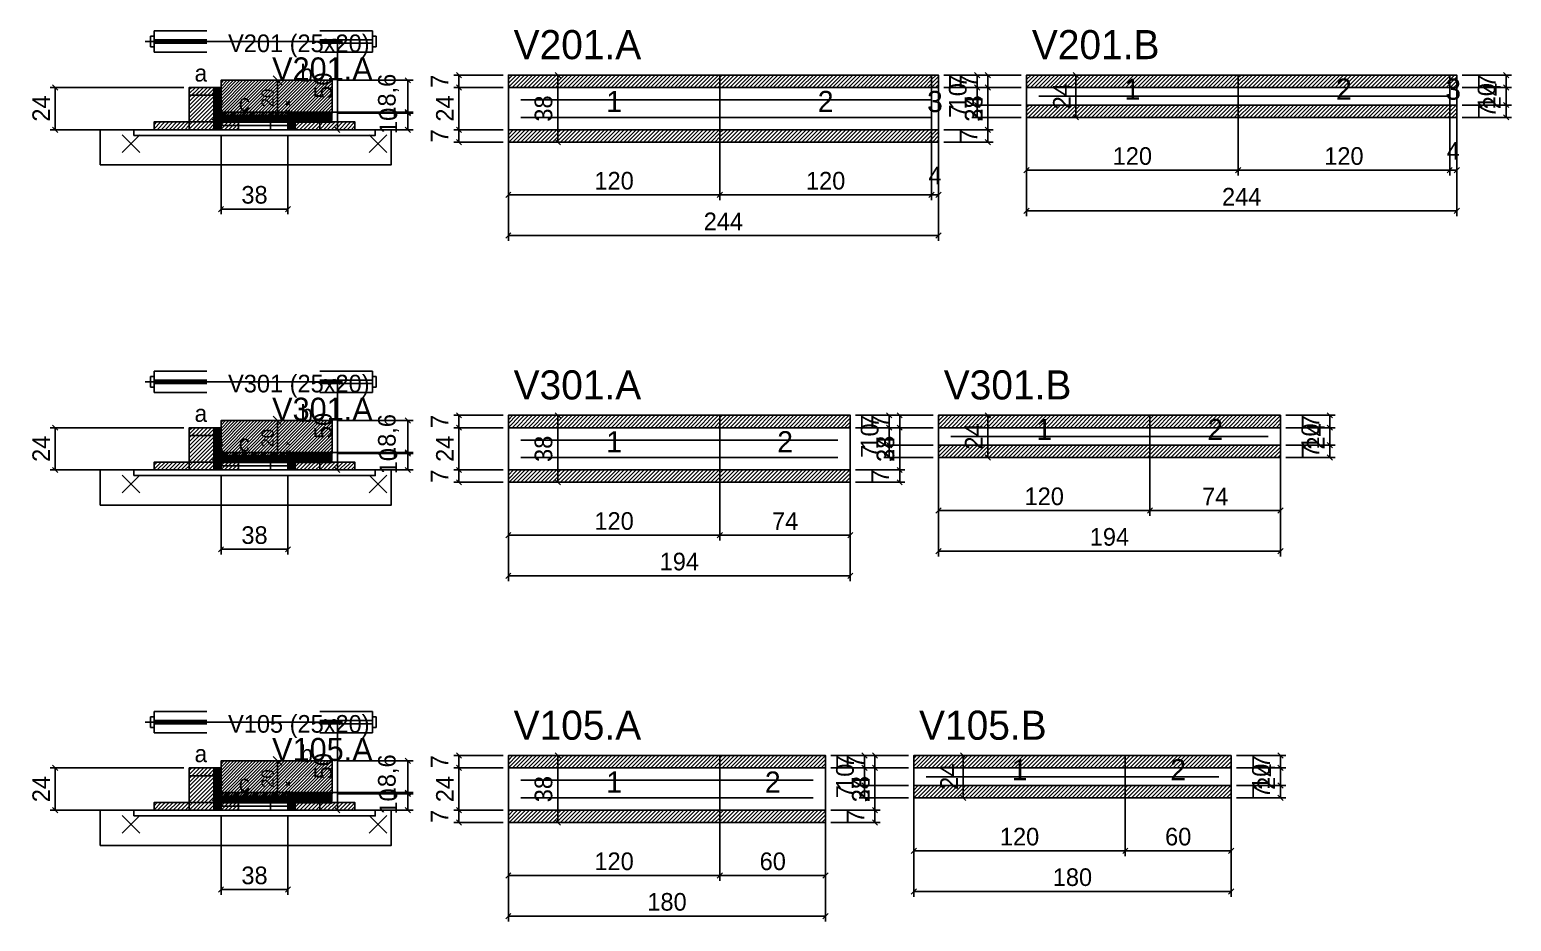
# Model space of a CAD drawing. Extents: x -9000 to 3070, y -3947 to 1250.
# Drawn here: x -69 to 772, y -2596 to -2090 of the extents above; entities that cross this region are included whole.
import ezdxf
from ezdxf.enums import TextEntityAlignment as Align

# ---------------------------------------------------------------- set-up
doc = ezdxf.new("R2010")
doc.units = 0
for name, color, linetype in [('5', 5, 'Continuous'), ('BARRA_ANCORAGEM', 126, 'Continuous'), ('barrote', 126, 'Continuous'), ('CONCRETO', 251, 'Continuous'), ('COTA', 241, 'Continuous'), ('Cota Seção (2x)', 241, 'Continuous'), ('detalhes', 7, 'Continuous'), ('Hachura', 251, 'Continuous'), ('HACHURACONCRETO', 251, 'Continuous'), ('Madeira', 126, 'Continuous'), ('NOMENCLATURA', 7, 'Continuous'), ('Painéis', 200, 'Continuous'), ('presilha', 224, 'Continuous'), ('SARR_2.2x5', 40, 'Continuous'), ('SARR_2.2x7', 40, 'Continuous'), ('SARRAFO_2_2X7', 40, 'Continuous'), ('SCO-___-LAJ', 224, 'Continuous'), ('TENSOR', 224, 'Continuous'), ('Texto Seção', 7, 'Continuous')]:
    doc.layers.add(name, color=color, linetype=linetype)
doc.dimstyles.new('PAINEL', dxfattribs={"dimtxt": 10, "dimasz": 3, "dimexe": 3, "dimexo": 3, "dimgap": 3, "dimtad": 1, "dimblk": 'OBLIQUE', "dimblk1": 'OBLIQUE', "dimcen": 2.5, "dimclrd": 4, "dimclre": 4, "dimclrt": 240, "dimazin": 3, "dimtfac": 1, "dimtmove": 0, "dimatfit": 3})
doc.dimstyles.new('SECAO2X', dxfattribs={"dimtxt": 7, "dimasz": 5, "dimexe": 3, "dimexo": 3, "dimgap": 2, "dimtad": 3, "dimblk": 'OBLIQUE', "dimblk1": 'OBLIQUE', "dimcen": 2.5, "dimclrd": 4, "dimclre": 4, "dimclrt": 1, "dimazin": 3, "dimtfac": 1, "dimtmove": 0, "dimatfit": 3})

# ---------------------------------------------------------------- blocks, each defined once
blk = doc.blocks.new('PAR_ESQ')
for p, q in [((-1, -1), (1, 1)), ((-1, 1), (1, -1))]:
    blk.add_line(p, q)
blk = doc.blocks.new('PAR_FUNDO_ESQ')
for p, q in [((-1, -1), (1, 1)), ((-1, 1), (1, -1))]:
    blk.add_line(p, q)
blk = doc.blocks.new('PAR_FUNDO_DIR')
for p, q in [((-1, -1), (1, 1)), ((-1, 1), (1, -1))]:
    blk.add_line(p, q)
blk = doc.blocks.new('par_int_esq')
for p, q in [((-1, -1), (1, 1)), ((-1, 1), (1, -1))]:
    blk.add_line(p, q)
blk = doc.blocks.new('par_int_dir')
for p, q in [((-1, -1), (1, 1)), ((-1, 1), (1, -1))]:
    blk.add_line(p, q)
blk = doc.blocks.new('_OBLIQUE')
at = {"color": 0, "linetype": 'BYBLOCK'}
blk.add_line((-0.5, -0.5), (0.5, 0.5), dxfattribs=at)

msp = doc.modelspace()

# ---------------------------------------------------------------- hatches: boundary and pattern name
at = {"layer": 'COTA'}
h = msp.add_hatch(dxfattribs=at)
h.set_pattern_fill('ANSI31', scale=0.5)
h.paths.add_polyline_path([(203, -2123), (323, -2123), (323, -2116), (203, -2116)])
h = msp.add_hatch(dxfattribs=at)
h.set_pattern_fill('ANSI31', scale=0.5)
h.paths.add_polyline_path([(323, -2123), (443, -2123), (443, -2116), (323, -2116)])
h = msp.add_hatch(dxfattribs=at)
h.set_pattern_fill('ANSI31', scale=0.5)
h.paths.add_polyline_path([(443, -2123), (447, -2123), (447, -2116), (443, -2116)])
h = msp.add_hatch(dxfattribs=at)
h.set_pattern_fill('ANSI31', scale=0.5)
h.paths.add_polyline_path([(497, -2123), (617, -2123), (617, -2116), (497, -2116)])
h = msp.add_hatch(dxfattribs=at)
h.set_pattern_fill('ANSI31', scale=0.5)
h.paths.add_polyline_path([(617, -2123), (737, -2123), (737, -2116), (617, -2116)])
h = msp.add_hatch(dxfattribs=at)
h.set_pattern_fill('ANSI31', scale=0.5)
h.paths.add_polyline_path([(737, -2123), (741, -2123), (741, -2116), (737, -2116)])
h = msp.add_hatch(dxfattribs=at)
h.set_pattern_fill('ANSI31', scale=0.4)
h.paths.add_polyline_path([(40, -2139), (40, -2119), (103, -2119), (103, -2137.6), (78, -2137.6), (78, -2139)])
h = msp.add_hatch(dxfattribs=at)
h.set_pattern_fill('ANSI31', scale=0.5)
h.paths.add_polyline_path([(497, -2140), (617, -2140), (617, -2133), (497, -2133)])
h = msp.add_hatch(dxfattribs=at)
h.set_pattern_fill('ANSI31', scale=0.5)
h.paths.add_polyline_path([(617, -2140), (737, -2140), (737, -2133), (617, -2133)])
h = msp.add_hatch(dxfattribs=at)
h.set_pattern_fill('ANSI31', scale=0.5)
h.paths.add_polyline_path([(737, -2140), (741, -2140), (741, -2133), (737, -2133)])
h = msp.add_hatch(dxfattribs=at)
h.set_pattern_fill('ANSI31', scale=0.5)
h.paths.add_polyline_path([(203, -2154), (323, -2154), (323, -2147), (203, -2147)])
h = msp.add_hatch(dxfattribs=at)
h.set_pattern_fill('ANSI31', scale=0.5)
h.paths.add_polyline_path([(323, -2154), (443, -2154), (443, -2147), (323, -2147)])
h = msp.add_hatch(dxfattribs=at)
h.set_pattern_fill('ANSI31', scale=0.5)
h.paths.add_polyline_path([(443, -2154), (447, -2154), (447, -2147), (443, -2147)])
h = msp.add_hatch(dxfattribs=at)
h.set_pattern_fill('ANSI31', scale=0.5)
h.paths.add_polyline_path([(203, -2316), (323, -2316), (323, -2309), (203, -2309)])
h = msp.add_hatch(dxfattribs=at)
h.set_pattern_fill('ANSI31', scale=0.5)
h.paths.add_polyline_path([(323, -2316), (397, -2316), (397, -2309), (323, -2309)])
h = msp.add_hatch(dxfattribs=at)
h.set_pattern_fill('ANSI31', scale=0.5)
h.paths.add_polyline_path([(447, -2316), (567, -2316), (567, -2309), (447, -2309)])
h = msp.add_hatch(dxfattribs=at)
h.set_pattern_fill('ANSI31', scale=0.5)
h.paths.add_polyline_path([(567, -2316), (641, -2316), (641, -2309), (567, -2309)])
h = msp.add_hatch(dxfattribs=at)
h.set_pattern_fill('ANSI31', scale=0.4)
h.paths.add_polyline_path([(40, -2332), (40, -2312), (103, -2312), (103, -2330.6), (78, -2330.6), (78, -2332)])
h = msp.add_hatch(dxfattribs=at)
h.set_pattern_fill('ANSI31', scale=0.5)
h.paths.add_polyline_path([(447, -2333), (567, -2333), (567, -2326), (447, -2326)])
h = msp.add_hatch(dxfattribs=at)
h.set_pattern_fill('ANSI31', scale=0.5)
h.paths.add_polyline_path([(567, -2333), (641, -2333), (641, -2326), (567, -2326)])
h = msp.add_hatch(dxfattribs=at)
h.set_pattern_fill('ANSI31', scale=0.5)
h.paths.add_polyline_path([(203, -2347), (323, -2347), (323, -2340), (203, -2340)])
h = msp.add_hatch(dxfattribs=at)
h.set_pattern_fill('ANSI31', scale=0.5)
h.paths.add_polyline_path([(323, -2347), (397, -2347), (397, -2340), (323, -2340)])
h = msp.add_hatch(dxfattribs=at)
h.set_pattern_fill('ANSI31', scale=0.5)
h.paths.add_polyline_path([(203, -2509), (323, -2509), (323, -2502), (203, -2502)])
h = msp.add_hatch(dxfattribs=at)
h.set_pattern_fill('ANSI31', scale=0.5)
h.paths.add_polyline_path([(323, -2509), (383, -2509), (383, -2502), (323, -2502)])
h = msp.add_hatch(dxfattribs=at)
h.set_pattern_fill('ANSI31', scale=0.5)
h.paths.add_polyline_path([(433, -2509), (553, -2509), (553, -2502), (433, -2502)])
h = msp.add_hatch(dxfattribs=at)
h.set_pattern_fill('ANSI31', scale=0.5)
h.paths.add_polyline_path([(553, -2509), (613, -2509), (613, -2502), (553, -2502)])
h = msp.add_hatch(dxfattribs=at)
h.set_pattern_fill('ANSI31', scale=0.4)
h.paths.add_polyline_path([(40, -2525), (40, -2505), (103, -2505), (103, -2523.6), (78, -2523.6), (78, -2525)])
h = msp.add_hatch(dxfattribs=at)
h.set_pattern_fill('ANSI31', scale=0.5)
h.paths.add_polyline_path([(433, -2526), (553, -2526), (553, -2519), (433, -2519)])
h = msp.add_hatch(dxfattribs=at)
h.set_pattern_fill('ANSI31', scale=0.5)
h.paths.add_polyline_path([(553, -2526), (613, -2526), (613, -2519), (553, -2519)])
h = msp.add_hatch(dxfattribs=at)
h.set_pattern_fill('ANSI31', scale=0.5)
h.paths.add_polyline_path([(203, -2540), (323, -2540), (323, -2533), (203, -2533)])
h = msp.add_hatch(dxfattribs=at)
h.set_pattern_fill('ANSI31', scale=0.5)
h.paths.add_polyline_path([(323, -2540), (383, -2540), (383, -2533), (323, -2533)])
at = {"layer": 'Hachura'}
h = msp.add_hatch(dxfattribs=at)
h.set_pattern_fill('ANSI31', scale=0.5)
h.paths.add_polyline_path([(22, -2147), (36, -2147), (36, -2123), (22, -2123)])
h = msp.add_hatch(dxfattribs=at)
h.set_pattern_fill('ANSI31', scale=0.5)
h.paths.add_polyline_path([(22, -2127.4), (36, -2127.4), (36, -2123), (22, -2123)])
h = msp.add_hatch(dxfattribs=at)
h.set_pattern_fill('SOLID')
h.paths.add_polyline_path([(36, -2147), (40, -2147), (40, -2123), (36, -2123)])
h = msp.add_hatch(dxfattribs=at)
h.set_pattern_fill('ANSI31', scale=0.5)
h.paths.add_polyline_path([(2, -2147), (22, -2147), (22, -2142.6), (2, -2142.6)])
h = msp.add_hatch(dxfattribs=at)
h.set_pattern_fill('SOLID')
h.paths.add_polyline_path([(40, -2142.6), (78, -2142.6), (78, -2139), (40, -2139)])
h = msp.add_hatch(dxfattribs=at)
h.set_pattern_fill('ANSI31', scale=0.5)
h.paths.add_polyline_path([(40, -2147), (50, -2147), (50, -2142.6), (40, -2142.6)])
h = msp.add_hatch(dxfattribs=at)
h.set_pattern_fill('SOLID')
h.paths.add_polyline_path([(78, -2147), (82, -2147), (82, -2137), (78, -2137)])
h = msp.add_hatch(dxfattribs=at)
h.set_pattern_fill('SOLID')
h.paths.add_polyline_path([(78, -2137), (103, -2137), (103, -2143), (78, -2143)])
h = msp.add_hatch(dxfattribs=at)
h.set_pattern_fill('ANSI31', scale=0.5)
h.paths.add_polyline_path([(82, -2147), (96, -2147), (96, -2137), (82, -2137)])
h = msp.add_hatch(dxfattribs=at)
h.set_pattern_fill('ANSI31', scale=0.5)
h.paths.add_polyline_path([(82, -2141.4), (96, -2141.4), (96, -2137), (82, -2137)])
h = msp.add_hatch(dxfattribs=at)
h.set_pattern_fill('ANSI31', scale=0.5)
h.paths.add_polyline_path([(96, -2147), (116, -2147), (116, -2142.6), (96, -2142.6)])
h = msp.add_hatch(dxfattribs=at)
h.set_pattern_fill('ANSI31', scale=0.5)
h.paths.add_polyline_path([(22, -2340), (36, -2340), (36, -2316), (22, -2316)])
h = msp.add_hatch(dxfattribs=at)
h.set_pattern_fill('ANSI31', scale=0.5)
h.paths.add_polyline_path([(22, -2320.4), (36, -2320.4), (36, -2316), (22, -2316)])
h = msp.add_hatch(dxfattribs=at)
h.set_pattern_fill('SOLID')
h.paths.add_polyline_path([(36, -2340), (40, -2340), (40, -2316), (36, -2316)])
h = msp.add_hatch(dxfattribs=at)
h.set_pattern_fill('ANSI31', scale=0.5)
h.paths.add_polyline_path([(2, -2340), (22, -2340), (22, -2335.6), (2, -2335.6)])
h = msp.add_hatch(dxfattribs=at)
h.set_pattern_fill('SOLID')
h.paths.add_polyline_path([(40, -2335.6), (78, -2335.6), (78, -2332), (40, -2332)])
h = msp.add_hatch(dxfattribs=at)
h.set_pattern_fill('ANSI31', scale=0.5)
h.paths.add_polyline_path([(40, -2340), (50, -2340), (50, -2335.6), (40, -2335.6)])
h = msp.add_hatch(dxfattribs=at)
h.set_pattern_fill('SOLID')
h.paths.add_polyline_path([(78, -2340), (82, -2340), (82, -2330), (78, -2330)])
h = msp.add_hatch(dxfattribs=at)
h.set_pattern_fill('SOLID')
h.paths.add_polyline_path([(78, -2330), (103, -2330), (103, -2336), (78, -2336)])
h = msp.add_hatch(dxfattribs=at)
h.set_pattern_fill('ANSI31', scale=0.5)
h.paths.add_polyline_path([(82, -2340), (96, -2340), (96, -2330), (82, -2330)])
h = msp.add_hatch(dxfattribs=at)
h.set_pattern_fill('ANSI31', scale=0.5)
h.paths.add_polyline_path([(82, -2334.4), (96, -2334.4), (96, -2330), (82, -2330)])
h = msp.add_hatch(dxfattribs=at)
h.set_pattern_fill('ANSI31', scale=0.5)
h.paths.add_polyline_path([(96, -2340), (116, -2340), (116, -2335.6), (96, -2335.6)])
h = msp.add_hatch(dxfattribs=at)
h.set_pattern_fill('ANSI31', scale=0.5)
h.paths.add_polyline_path([(22, -2533), (36, -2533), (36, -2509), (22, -2509)])
h = msp.add_hatch(dxfattribs=at)
h.set_pattern_fill('ANSI31', scale=0.5)
h.paths.add_polyline_path([(22, -2513.4), (36, -2513.4), (36, -2509), (22, -2509)])
h = msp.add_hatch(dxfattribs=at)
h.set_pattern_fill('SOLID')
h.paths.add_polyline_path([(36, -2533), (40, -2533), (40, -2509), (36, -2509)])
h = msp.add_hatch(dxfattribs=at)
h.set_pattern_fill('ANSI31', scale=0.5)
h.paths.add_polyline_path([(2, -2533), (22, -2533), (22, -2528.6), (2, -2528.6)])
h = msp.add_hatch(dxfattribs=at)
h.set_pattern_fill('SOLID')
h.paths.add_polyline_path([(40, -2528.6), (78, -2528.6), (78, -2525), (40, -2525)])
h = msp.add_hatch(dxfattribs=at)
h.set_pattern_fill('ANSI31', scale=0.5)
h.paths.add_polyline_path([(40, -2533), (50, -2533), (50, -2528.6), (40, -2528.6)])
h = msp.add_hatch(dxfattribs=at)
h.set_pattern_fill('SOLID')
h.paths.add_polyline_path([(78, -2533), (82, -2533), (82, -2523), (78, -2523)])
h = msp.add_hatch(dxfattribs=at)
h.set_pattern_fill('SOLID')
h.paths.add_polyline_path([(78, -2523), (103, -2523), (103, -2529), (78, -2529)])
h = msp.add_hatch(dxfattribs=at)
h.set_pattern_fill('ANSI31', scale=0.5)
h.paths.add_polyline_path([(82, -2533), (96, -2533), (96, -2523), (82, -2523)])
h = msp.add_hatch(dxfattribs=at)
h.set_pattern_fill('ANSI31', scale=0.5)
h.paths.add_polyline_path([(82, -2527.4), (96, -2527.4), (96, -2523), (82, -2523)])
h = msp.add_hatch(dxfattribs=at)
h.set_pattern_fill('ANSI31', scale=0.5)
h.paths.add_polyline_path([(96, -2533), (116, -2533), (116, -2528.6), (96, -2528.6)])
at = {"layer": 'HACHURACONCRETO'}
h = msp.add_hatch(dxfattribs=at)
h.set_pattern_fill('ANSI31', scale=0.3)
h.paths.add_polyline_path([(40, -2142.6), (78, -2142.6), (78, -2137), (40, -2137)])
h = msp.add_hatch(dxfattribs=at)
h.set_pattern_fill('ANSI31', scale=0.3)
h.paths.add_polyline_path([(40, -2335.6), (78, -2335.6), (78, -2330), (40, -2330)])
h = msp.add_hatch(dxfattribs=at)
h.set_pattern_fill('ANSI31', scale=0.3)
h.paths.add_polyline_path([(40, -2528.6), (78, -2528.6), (78, -2523), (40, -2523)])

# ---------------------------------------------------------------- linework, layer by layer
for p, q in [((2, -2091), (32, -2091)), ((2, -2091), (2, -2103)), ((96, -2091), (126, -2091)), ((126, -2091), (126, -2103)), ((0, -2094), (0, -2100)), ((2, -2094), (0, -2094)), ((2, -2100), (0, -2100)), ((2, -2096), (32, -2096)), ((2, -2098), (32, -2098)), ((96, -2096), (126, -2096)), ((96, -2098), (126, -2098)), ((126, -2094), (128, -2094)), ((126, -2100), (128, -2100)), ((128, -2094), (128, -2100)), ((2, -2103), (32, -2103)), ((96, -2103), (126, -2103)), ((2, -2284), (32, -2284)), ((2, -2284), (2, -2296)), ((96, -2284), (126, -2284)), ((126, -2284), (126, -2296)), ((0, -2287), (0, -2293)), ((2, -2287), (0, -2287)), ((2, -2293), (0, -2293)), ((2, -2289), (32, -2289)), ((2, -2291), (32, -2291)), ((96, -2289), (126, -2289)), ((96, -2291), (126, -2291)), ((126, -2287), (128, -2287)), ((126, -2293), (128, -2293)), ((128, -2287), (128, -2293)), ((2, -2296), (32, -2296)), ((96, -2296), (126, -2296)), ((2, -2477), (32, -2477)), ((2, -2477), (2, -2489)), ((96, -2477), (126, -2477)), ((126, -2477), (126, -2489)), ((0, -2480), (0, -2486)), ((2, -2480), (0, -2480)), ((2, -2486), (0, -2486)), ((2, -2482), (32, -2482)), ((2, -2484), (32, -2484)), ((96, -2482), (126, -2482)), ((96, -2484), (126, -2484)), ((126, -2480), (128, -2480)), ((126, -2486), (128, -2486)), ((128, -2480), (128, -2486)), ((2, -2489), (32, -2489)), ((96, -2489), (126, -2489))]:
    msp.add_line(p, q)
at = {"layer": 'BARRA_ANCORAGEM'}
for p, q in [((40, -2139.3), (78, -2139.3)), ((40, -2141.3), (40, -2139.3)), ((40, -2141.3), (78, -2141.3)), ((40, -2142.7), (78, -2142.7)), ((40, -2144.7), (40, -2142.7)), ((78, -2141.3), (78, -2139.3)), ((78, -2144.7), (78, -2142.7)), ((40, -2144.7), (78, -2144.7)), ((40, -2332.3), (78, -2332.3)), ((40, -2334.3), (40, -2332.3)), ((40, -2334.3), (78, -2334.3)), ((40, -2335.7), (78, -2335.7)), ((40, -2337.7), (40, -2335.7)), ((78, -2334.3), (78, -2332.3)), ((78, -2337.7), (78, -2335.7)), ((40, -2337.7), (78, -2337.7)), ((40, -2525.3), (78, -2525.3)), ((40, -2527.3), (40, -2525.3)), ((40, -2527.3), (78, -2527.3)), ((40, -2528.7), (78, -2528.7)), ((40, -2530.7), (40, -2528.7)), ((78, -2527.3), (78, -2525.3)), ((78, -2530.7), (78, -2528.7)), ((40, -2530.7), (78, -2530.7))]:
    msp.add_line(p, q, dxfattribs=at)
at = {"layer": 'barrote'}
for points in [[(-28.5, -2167), (136.5, -2167), (136.5, -2147), (-28.5, -2147)], [(-28.5, -2360), (136.5, -2360), (136.5, -2340), (-28.5, -2340)], [(-28.5, -2553), (136.5, -2553), (136.5, -2533), (-28.5, -2533)]]:
    msp.add_lwpolyline(points, close=True, dxfattribs=at)
at = {"layer": 'CONCRETO'}
for points in [[(40, -2139), (40, -2119), (103, -2119), (103, -2137.6), (78, -2137.6), (78, -2139)], [(40, -2332), (40, -2312), (103, -2312), (103, -2330.6), (78, -2330.6), (78, -2332)], [(40, -2525), (40, -2505), (103, -2505), (103, -2523.6), (78, -2523.6), (78, -2525)]]:
    msp.add_lwpolyline(points, close=True, dxfattribs=at)
at = {"layer": 'HACHURACONCRETO'}
for points in [[(40, -2142.6), (78, -2142.6), (78, -2137), (40, -2137)], [(40, -2335.6), (78, -2335.6), (78, -2330), (40, -2330)], [(40, -2528.6), (78, -2528.6), (78, -2523), (40, -2523)]]:
    msp.add_lwpolyline(points, close=True, dxfattribs=at)
at = {"layer": 'Madeira'}
for points in [[(22, -2147), (36, -2147), (36, -2123), (22, -2123)], [(22, -2127.4), (36, -2127.4), (36, -2123), (22, -2123)], [(2, -2147), (22, -2147), (22, -2142.6), (2, -2142.6)], [(22, -2147), (36, -2147), (36, -2142.6), (22, -2142.6)], [(40, -2147), (50, -2147), (50, -2142.6), (40, -2142.6)], [(68, -2147), (78, -2147), (78, -2142.6), (68, -2142.6)], [(82, -2147), (96, -2147), (96, -2137), (82, -2137)], [(82, -2141.4), (96, -2141.4), (96, -2137), (82, -2137)], [(96, -2147), (116, -2147), (116, -2142.6), (96, -2142.6)], [(22, -2340), (36, -2340), (36, -2316), (22, -2316)], [(22, -2320.4), (36, -2320.4), (36, -2316), (22, -2316)], [(2, -2340), (22, -2340), (22, -2335.6), (2, -2335.6)], [(22, -2340), (36, -2340), (36, -2335.6), (22, -2335.6)], [(40, -2340), (50, -2340), (50, -2335.6), (40, -2335.6)], [(68, -2340), (78, -2340), (78, -2335.6), (68, -2335.6)], [(82, -2340), (96, -2340), (96, -2330), (82, -2330)], [(82, -2334.4), (96, -2334.4), (96, -2330), (82, -2330)], [(96, -2340), (116, -2340), (116, -2335.6), (96, -2335.6)], [(22, -2533), (36, -2533), (36, -2509), (22, -2509)], [(22, -2513.4), (36, -2513.4), (36, -2509), (22, -2509)], [(2, -2533), (22, -2533), (22, -2528.6), (2, -2528.6)], [(22, -2533), (36, -2533), (36, -2528.6), (22, -2528.6)], [(40, -2533), (50, -2533), (50, -2528.6), (40, -2528.6)], [(68, -2533), (78, -2533), (78, -2528.6), (68, -2528.6)], [(82, -2533), (96, -2533), (96, -2523), (82, -2523)], [(82, -2527.4), (96, -2527.4), (96, -2523), (82, -2523)], [(96, -2533), (116, -2533), (116, -2528.6), (96, -2528.6)]]:
    msp.add_lwpolyline(points, close=True, dxfattribs=at)
at = {"layer": 'Painéis'}
for p, q in [((203, -2123), (323, -2123)), ((203, -2147), (203, -2123)), ((323, -2147), (323, -2123)), ((323, -2147), (323, -2123)), ((323, -2123), (443, -2123)), ((323, -2147), (323, -2123)), ((443, -2147), (443, -2123)), ((443, -2147), (443, -2123)), ((443, -2123), (447, -2123)), ((443, -2147), (443, -2123)), ((447, -2147), (447, -2123)), ((497, -2123), (617, -2123)), ((497, -2133), (497, -2123)), ((617, -2133), (617, -2123)), ((617, -2133), (617, -2123)), ((617, -2123), (737, -2123)), ((617, -2133), (617, -2123)), ((737, -2133), (737, -2123)), ((737, -2133), (737, -2123)), ((737, -2123), (741, -2123)), ((737, -2133), (737, -2123)), ((741, -2133), (741, -2123)), ((497, -2133), (617, -2133)), ((617, -2133), (737, -2133)), ((737, -2133), (741, -2133)), ((203, -2147), (323, -2147)), ((323, -2147), (443, -2147)), ((443, -2147), (447, -2147)), ((203, -2316), (323, -2316)), ((203, -2340), (203, -2316)), ((323, -2340), (323, -2316)), ((323, -2340), (323, -2316)), ((323, -2316), (397, -2316)), ((323, -2340), (323, -2316)), ((397, -2340), (397, -2316)), ((447, -2316), (567, -2316)), ((447, -2326), (447, -2316)), ((567, -2326), (567, -2316)), ((567, -2326), (567, -2316)), ((567, -2316), (641, -2316)), ((567, -2326), (567, -2316)), ((641, -2326), (641, -2316)), ((447, -2326), (567, -2326)), ((567, -2326), (641, -2326)), ((203, -2340), (323, -2340)), ((323, -2340), (397, -2340)), ((203, -2509), (323, -2509)), ((203, -2533), (203, -2509)), ((323, -2533), (323, -2509)), ((323, -2533), (323, -2509)), ((323, -2509), (383, -2509)), ((323, -2533), (323, -2509)), ((383, -2533), (383, -2509)), ((433, -2509), (553, -2509)), ((433, -2519), (433, -2509)), ((553, -2519), (553, -2509)), ((553, -2519), (553, -2509)), ((553, -2509), (613, -2509)), ((553, -2519), (553, -2509)), ((613, -2519), (613, -2509)), ((433, -2519), (553, -2519)), ((553, -2519), (613, -2519)), ((203, -2533), (323, -2533)), ((323, -2533), (383, -2533))]:
    msp.add_line(p, q, dxfattribs=at)
for points in [[(36, -2147), (40, -2147), (40, -2123), (36, -2123)], [(40, -2142.6), (78, -2142.6), (78, -2139), (40, -2139)], [(78, -2147), (82, -2147), (82, -2137), (78, -2137)], [(78, -2137), (103, -2137), (103, -2137.6), (78, -2137.6)], [(36, -2340), (40, -2340), (40, -2316), (36, -2316)], [(40, -2335.6), (78, -2335.6), (78, -2332), (40, -2332)], [(78, -2340), (82, -2340), (82, -2330), (78, -2330)], [(78, -2330), (103, -2330), (103, -2330.6), (78, -2330.6)], [(36, -2533), (40, -2533), (40, -2509), (36, -2509)], [(40, -2528.6), (78, -2528.6), (78, -2525), (40, -2525)], [(78, -2533), (82, -2533), (82, -2523), (78, -2523)], [(78, -2523), (103, -2523), (103, -2523.6), (78, -2523.6)]]:
    msp.add_lwpolyline(points, close=True, dxfattribs=at)
at = {"layer": 'presilha'}
for p, q in [((-16, -2160), (-6, -2150)), ((-16, -2150), (-6, -2160)), ((124, -2160), (134, -2150)), ((124, -2150), (134, -2160)), ((-16, -2353), (-6, -2343)), ((-16, -2343), (-6, -2353)), ((124, -2353), (134, -2343)), ((124, -2343), (134, -2353)), ((-16, -2546), (-6, -2536)), ((-16, -2536), (-6, -2546)), ((124, -2546), (134, -2536)), ((124, -2536), (134, -2546))]:
    msp.add_line(p, q, dxfattribs=at)
at = {"layer": 'SARR_2.2x5'}
for points in [[(504, -2128), (617, -2128)], [(504, -2128), (617, -2128)], [(617, -2128), (737, -2128)], [(617, -2128), (737, -2128)], [(454, -2321), (567, -2321)], [(454, -2321), (567, -2321)], [(567, -2321), (634, -2321)], [(567, -2321), (634, -2321)], [(440, -2514), (553, -2514)], [(440, -2514), (553, -2514)], [(553, -2514), (606, -2514)], [(553, -2514), (606, -2514)]]:
    msp.add_lwpolyline(points, dxfattribs=at)
at = {"layer": 'SARR_2.2x7'}
for points in [[(210, -2130), (323, -2130)], [(210, -2130), (323, -2130)], [(323, -2130), (443, -2130)], [(323, -2130), (443, -2130)], [(210, -2140), (323, -2140)], [(210, -2140), (323, -2140)], [(323, -2140), (443, -2140)], [(323, -2140), (443, -2140)], [(210, -2323), (323, -2323)], [(210, -2323), (323, -2323)], [(323, -2323), (390, -2323)], [(323, -2323), (390, -2323)], [(210, -2333), (323, -2333)], [(210, -2333), (323, -2333)], [(323, -2333), (390, -2333)], [(323, -2333), (390, -2333)], [(210, -2516), (323, -2516)], [(210, -2516), (323, -2516)], [(323, -2516), (376, -2516)], [(323, -2516), (376, -2516)], [(210, -2526), (323, -2526)], [(210, -2526), (323, -2526)], [(323, -2526), (376, -2526)], [(323, -2526), (376, -2526)]]:
    msp.add_lwpolyline(points, dxfattribs=at)
at = {"layer": 'SARRAFO_2_2X7'}
for p, q in [((36, -2132.2), (36, -2127.8)), ((36, -2127.8), (40, -2127.8)), ((36, -2132.2), (40, -2132.2)), ((40, -2132.2), (40, -2127.8)), ((36, -2142.2), (36, -2137.8)), ((36, -2137.8), (40, -2137.8)), ((36, -2142.2), (40, -2142.2)), ((40, -2142.2), (40, -2137.8)), ((78, -2144.2), (78, -2139.8)), ((78, -2139.8), (82, -2139.8)), ((82, -2144.2), (82, -2139.8)), ((78, -2144.2), (82, -2144.2)), ((36, -2325.2), (36, -2320.8)), ((36, -2320.8), (40, -2320.8)), ((36, -2325.2), (40, -2325.2)), ((40, -2325.2), (40, -2320.8)), ((36, -2335.2), (36, -2330.8)), ((36, -2330.8), (40, -2330.8)), ((36, -2335.2), (40, -2335.2)), ((40, -2335.2), (40, -2330.8)), ((78, -2337.2), (78, -2332.8)), ((78, -2332.8), (82, -2332.8)), ((82, -2337.2), (82, -2332.8)), ((78, -2337.2), (82, -2337.2)), ((36, -2518.2), (36, -2513.8)), ((36, -2513.8), (40, -2513.8)), ((36, -2518.2), (40, -2518.2)), ((40, -2518.2), (40, -2513.8)), ((36, -2528.2), (36, -2523.8)), ((36, -2523.8), (40, -2523.8)), ((36, -2528.2), (40, -2528.2)), ((40, -2528.2), (40, -2523.8)), ((78, -2530.2), (78, -2525.8)), ((78, -2525.8), (82, -2525.8)), ((82, -2530.2), (82, -2525.8)), ((78, -2530.2), (82, -2530.2))]:
    msp.add_line(p, q, dxfattribs=at)
at = {"layer": 'SCO-___-LAJ'}
for points in [[(203, -2123), (323, -2123), (323, -2116), (203, -2116)], [(323, -2123), (443, -2123), (443, -2116), (323, -2116)], [(443, -2123), (447, -2123), (447, -2116), (443, -2116)], [(497, -2123), (617, -2123), (617, -2116), (497, -2116)], [(617, -2123), (737, -2123), (737, -2116), (617, -2116)], [(737, -2123), (741, -2123), (741, -2116), (737, -2116)], [(497, -2140), (617, -2140), (617, -2133), (497, -2133)], [(617, -2140), (737, -2140), (737, -2133), (617, -2133)], [(737, -2140), (741, -2140), (741, -2133), (737, -2133)], [(-9.5, -2150.2), (127.5, -2150.2), (127.5, -2147), (-9.5, -2147)], [(203, -2154), (323, -2154), (323, -2147), (203, -2147)], [(323, -2154), (443, -2154), (443, -2147), (323, -2147)], [(443, -2154), (447, -2154), (447, -2147), (443, -2147)], [(203, -2316), (323, -2316), (323, -2309), (203, -2309)], [(323, -2316), (397, -2316), (397, -2309), (323, -2309)], [(447, -2316), (567, -2316), (567, -2309), (447, -2309)], [(567, -2316), (641, -2316), (641, -2309), (567, -2309)], [(447, -2333), (567, -2333), (567, -2326), (447, -2326)], [(567, -2333), (641, -2333), (641, -2326), (567, -2326)], [(-9.5, -2343.2), (127.5, -2343.2), (127.5, -2340), (-9.5, -2340)], [(203, -2347), (323, -2347), (323, -2340), (203, -2340)], [(323, -2347), (397, -2347), (397, -2340), (323, -2340)], [(203, -2509), (323, -2509), (323, -2502), (203, -2502)], [(323, -2509), (383, -2509), (383, -2502), (323, -2502)], [(433, -2509), (553, -2509), (553, -2502), (433, -2502)], [(553, -2509), (613, -2509), (613, -2502), (553, -2502)], [(433, -2526), (553, -2526), (553, -2519), (433, -2519)], [(553, -2526), (613, -2526), (613, -2519), (553, -2519)], [(-9.5, -2536.2), (127.5, -2536.2), (127.5, -2533), (-9.5, -2533)], [(203, -2540), (323, -2540), (323, -2533), (203, -2533)], [(323, -2540), (383, -2540), (383, -2533), (323, -2533)]]:
    msp.add_lwpolyline(points, close=True, dxfattribs=at)
at = {"layer": 'TENSOR'}
for p, q in [((-3, -2097), (101, -2097)), ((-3, -2290), (101, -2290)), ((-3, -2483), (101, -2483))]:
    msp.add_line(p, q, dxfattribs=at)

# ---------------------------------------------------------------- block references
at = {"layer": 'Painéis'}
for name, p in [('par_int_esq', (40, -2132)), ('par_int_dir', (78, -2132)), ('PAR_ESQ', (36, -2142)), ('PAR_FUNDO_ESQ', (40, -2137)), ('PAR_FUNDO_DIR', (78, -2137)), ('par_int_esq', (40, -2325)), ('par_int_dir', (78, -2325)), ('PAR_ESQ', (36, -2335)), ('PAR_FUNDO_ESQ', (40, -2330)), ('PAR_FUNDO_DIR', (78, -2330)), ('par_int_esq', (40, -2518)), ('par_int_dir', (78, -2518)), ('PAR_ESQ', (36, -2528)), ('PAR_FUNDO_ESQ', (40, -2523)), ('PAR_FUNDO_DIR', (78, -2523))]:
    msp.add_blockref(name, p, dxfattribs=at)

# ---------------------------------------------------------------- texts
at = {"layer": '5'}
for s, p in [('1', (557, -2124)), ('2', (677, -2124)), ('3', (739, -2124)), ('1', (263, -2131)), ('2', (383, -2131)), ('3', (445, -2131)), ('1', (507, -2317)), ('2', (604, -2317)), ('1', (263, -2324)), ('2', (360, -2324)), ('1', (493, -2510)), ('2', (583, -2510)), ('1', (263, -2517)), ('2', (353, -2517))]:
    msp.add_text(s, height=12, dxfattribs=at).set_placement(p, align=Align.MIDDLE_CENTER)
at = {"layer": 'detalhes'}
for s, p in [('b', (85, -2119.7)), ('a', (25, -2119.7)), ('c', (50, -2136.5)), ('b', (85, -2312.7)), ('a', (25, -2312.7)), ('c', (50, -2329.5)), ('b', (85, -2505.7)), ('a', (25, -2505.7)), ('c', (50, -2522.5))]:
    msp.add_text(s, height=9.6, dxfattribs=at).set_placement(p)
at = {"layer": 'NOMENCLATURA'}
for s, p in [('V201.A', (206, -2107)), ('V201.B', (500, -2107)), ('V301.A', (206, -2300)), ('V301.B', (450, -2300)), ('V105.A', (206, -2493)), ('V105.B', (436, -2493))]:
    msp.add_text(s, height=16.5, dxfattribs=at).set_placement(p)
at = {"layer": 'Texto Seção'}
for s, height, p in [('V201 (25x20)', 10, (44, -2103)), ('V201.A', 13, (69, -2119)), ('V301 (25x20)', 10, (44, -2296)), ('V301.A', 13, (69, -2312)), ('V105 (25x20)', 10, (44, -2489)), ('V105.A', 13, (69, -2505))]:
    msp.add_text(s, height=height, dxfattribs=at).set_placement(p)

# ---------------------------------------------------------------- dimensions: what is measured, and where the dimension line sits
at = {"layer": 'COTA'}
for base, p1, p2 in [((106, -2147), (96, -2147), (96, -2097)), ((146, -2137.6), (103, -2137.6), (103, -2119)), ((175, -2123), (203, -2123), (203, -2116)), ((231, -2154), (203, -2154), (203, -2116)), ((475, -2154), (447, -2154), (447, -2116)), ((475, -2123), (447, -2123), (447, -2116)), ((469, -2123), (497, -2123), (497, -2116)), ((525, -2140), (497, -2140), (497, -2116)), ((769, -2140), (741, -2140), (741, -2116)), ((769, -2123), (741, -2123), (741, -2116)), ((-54, -2147), (2, -2147), (22, -2123)), ((175, -2147), (203, -2147), (203, -2123)), ((475, -2147), (447, -2147), (447, -2123)), ((469, -2133), (497, -2133), (497, -2123)), ((769, -2133), (741, -2133), (741, -2123)), ((146, -2147), (96, -2147), (96, -2137)), ((469, -2140), (497, -2140), (497, -2133)), ((769, -2140), (741, -2140), (741, -2133)), ((175, -2154), (203, -2154), (203, -2147)), ((475, -2154), (447, -2154), (447, -2147)), ((106, -2340), (96, -2340), (96, -2290)), ((146, -2330.6), (103, -2330.6), (103, -2312)), ((175, -2316), (203, -2316), (203, -2309)), ((231, -2347), (203, -2347), (203, -2309)), ((425, -2347), (397, -2347), (397, -2309)), ((425, -2316), (397, -2316), (397, -2309)), ((419, -2316), (447, -2316), (447, -2309)), ((475, -2333), (447, -2333), (447, -2309)), ((669, -2333), (641, -2333), (641, -2309)), ((669, -2316), (641, -2316), (641, -2309)), ((-54, -2340), (2, -2340), (22, -2316)), ((175, -2340), (203, -2340), (203, -2316)), ((425, -2340), (397, -2340), (397, -2316)), ((419, -2326), (447, -2326), (447, -2316)), ((669, -2326), (641, -2326), (641, -2316)), ((146, -2340), (96, -2340), (96, -2330)), ((419, -2333), (447, -2333), (447, -2326)), ((669, -2333), (641, -2333), (641, -2326)), ((175, -2347), (203, -2347), (203, -2340)), ((425, -2347), (397, -2347), (397, -2340)), ((106, -2533), (96, -2533), (96, -2483)), ((146, -2523.6), (103, -2523.6), (103, -2505)), ((175, -2509), (203, -2509), (203, -2502)), ((231, -2540), (203, -2540), (203, -2502)), ((411, -2540), (383, -2540), (383, -2502)), ((411, -2509), (383, -2509), (383, -2502)), ((405, -2509), (433, -2509), (433, -2502)), ((461, -2526), (433, -2526), (433, -2502)), ((641, -2526), (613, -2526), (613, -2502)), ((641, -2509), (613, -2509), (613, -2502)), ((-54, -2533), (2, -2533), (22, -2509)), ((175, -2533), (203, -2533), (203, -2509)), ((411, -2533), (383, -2533), (383, -2509)), ((405, -2519), (433, -2519), (433, -2509)), ((641, -2519), (613, -2519), (613, -2509)), ((146, -2533), (96, -2533), (96, -2523)), ((405, -2526), (433, -2526), (433, -2519)), ((641, -2526), (613, -2526), (613, -2519)), ((175, -2540), (203, -2540), (203, -2533)), ((411, -2540), (383, -2540), (383, -2533))]:
    msp.add_linear_dim(base=base, p1=p1, p2=p2, angle=90, dimstyle='PAINEL', dxfattribs=at).render()
for base, p1, p2 in [((497, -2170), (497, -2133), (617, -2133)), ((497, -2193), (497, -2133), (741, -2133)), ((617, -2170), (617, -2133), (737, -2133)), ((737, -2170), (737, -2133), (741, -2133)), ((40, -2192), (40, -2147), (78, -2147)), ((203, -2184), (203, -2147), (323, -2147)), ((203, -2207), (203, -2147), (447, -2147)), ((323, -2184), (323, -2147), (443, -2147)), ((443, -2184), (443, -2147), (447, -2147)), ((447, -2363), (447, -2326), (567, -2326)), ((447, -2386), (447, -2326), (641, -2326)), ((567, -2363), (567, -2326), (641, -2326)), ((40, -2385), (40, -2340), (78, -2340)), ((203, -2377), (203, -2340), (323, -2340)), ((203, -2400), (203, -2340), (397, -2340)), ((323, -2377), (323, -2340), (397, -2340)), ((433, -2556), (433, -2519), (553, -2519)), ((433, -2579), (433, -2519), (613, -2519)), ((553, -2556), (553, -2519), (613, -2519)), ((40, -2578), (40, -2533), (78, -2533)), ((203, -2570), (203, -2533), (323, -2533)), ((203, -2593), (203, -2533), (383, -2533)), ((323, -2570), (323, -2533), (383, -2533))]:
    msp.add_linear_dim(base=base, p1=p1, p2=p2, dimstyle='PAINEL', dxfattribs=at).render()
at = {"layer": 'Cota Seção (2x)'}
for base, p1, p2 in [((72, -2139), (40, -2139), (40, -2119)), ((72, -2332), (40, -2332), (40, -2312)), ((72, -2525), (40, -2525), (40, -2505))]:
    msp.add_linear_dim(base=base, p1=p1, p2=p2, angle=90, dimstyle='SECAO2X', dxfattribs=at).render()

doc.saveas('drawing.dxf')
